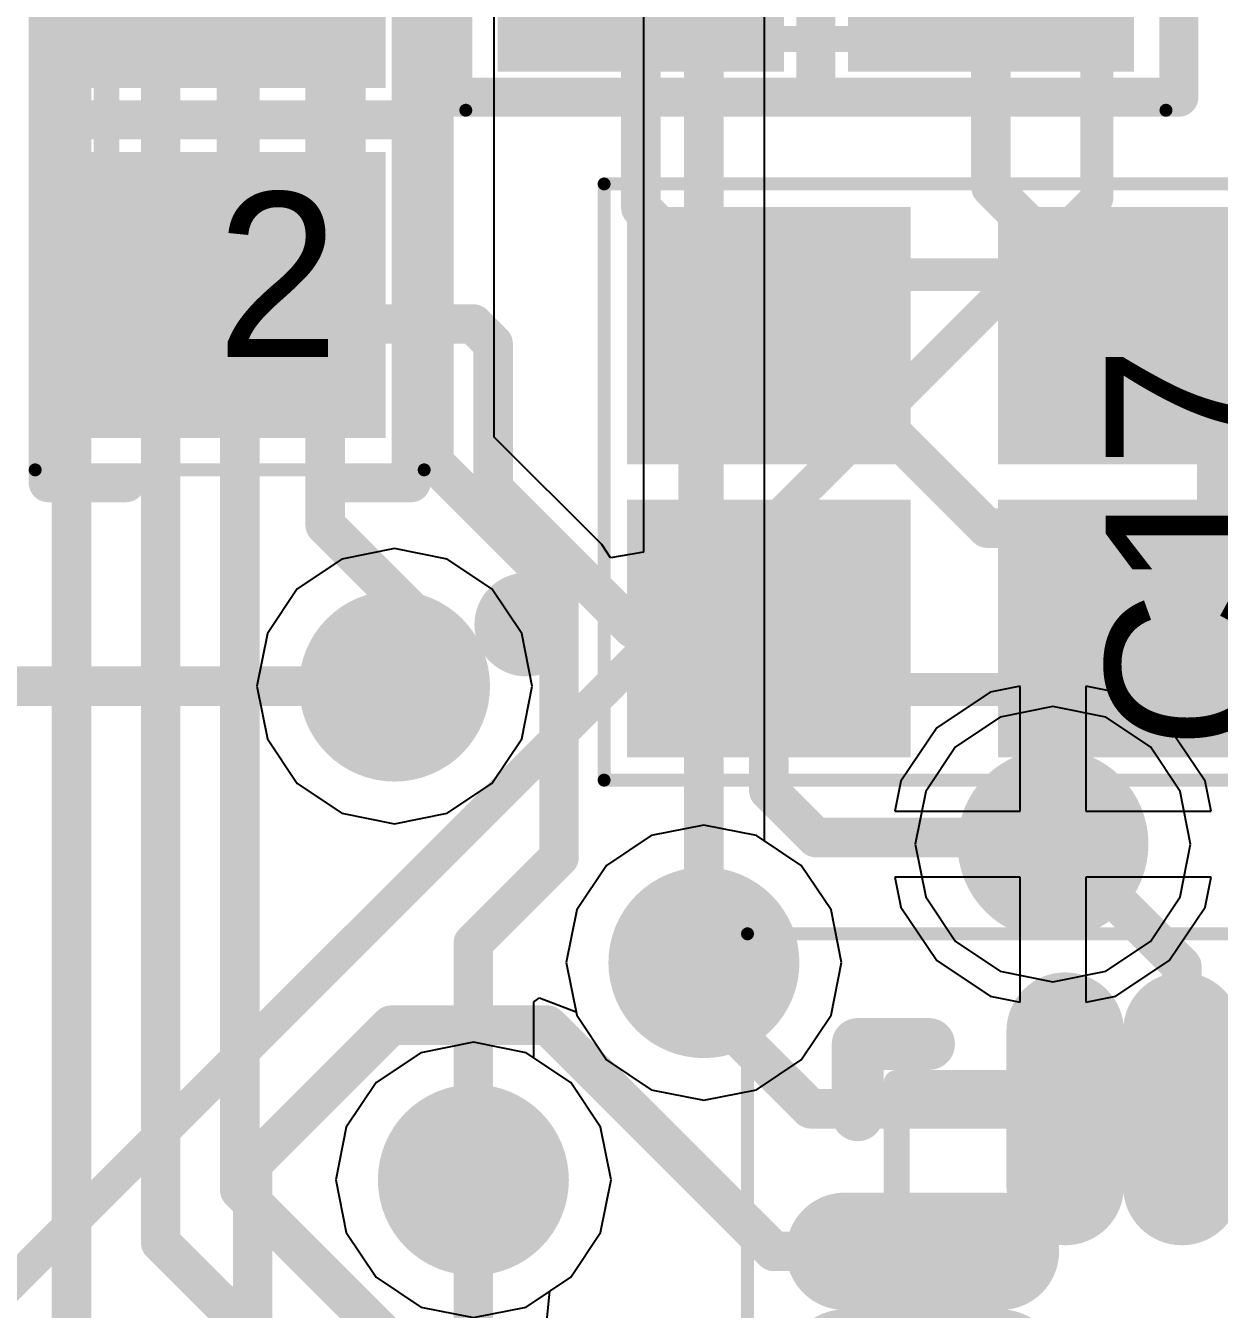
# Model space of a CAD drawing. Header units: millimetres. Extents: x 0.16 to 3.68, y 0.79 to 4.96.
# Drawn here: x 1.294 to 1.4753, y 1.5293 to 1.7243 of the extents above; entities that cross this region are included whole.
import ezdxf

# ---------------------------------------------------------------- set-up
doc = ezdxf.new("R2010")
doc.units = ezdxf.units.MM
doc.header["$MEASUREMENT"] = 0
for name, color, linetype in [('BottomLayer', 5, 'Continuous'), ('BottomOverlay', 54, 'Continuous'), ('KeepOutLayer', 6, 'Continuous'), ('Mechanical1', 6, 'Continuous'), ('Mechanical13', 56, 'Continuous'), ('Mechanical15', 56, 'Continuous'), ('MidLayer1', 16, 'Continuous'), ('MidLayer2', 76, 'Continuous'), ('MultiLayer', 9, 'Continuous'), ('TopLayer', 1, 'Continuous'), ('TopOverlay', 2, 'Continuous'), ('TopPaste', 8, 'Continuous'), ('TopSolder', 216, 'Continuous'), ('ViaHoleLayer', 16, 'Continuous')]:
    doc.layers.add(name, color=color, linetype=linetype)

# ---------------------------------------------------------------- blocks, each defined once
blk = doc.blocks.new('B____________B_6')
at = {"layer": 'BottomOverlay', "const_width": 0.005}
for points in [[(0.3175, -0.08915), (0.5, -0.27165)], [(0.5, -0.27165), (0.635, -0.27165)]]:
    blk.add_lwpolyline(points, dxfattribs=at)
at = {"layer": 'BottomOverlay', "const_width": 0.0025}
blk.add_lwpolyline([(0.49875, -0.27165, 1), (0.50125, -0.27165, 1)], format="xyb", close=True, dxfattribs=at)
blk.add_lwpolyline([(0.49875, -0.27165, 1), (0.50125, -0.27165, 1)], format="xyb", close=True, dxfattribs=at)
blk = doc.blocks.new('____24')
at = {"layer": 'Mechanical13', "const_width": 0.00394}
for points in [[(-0.07874, -0.07874), (-0.07874, 0.07874)], [(0.07874, -0.07874), (-0.07874, -0.07874)]]:
    blk.add_lwpolyline(points, dxfattribs=at)
at = {"layer": 'Mechanical13', "const_width": 0.00197}
blk.add_lwpolyline([(-0.07972, -0.07874, 1), (-0.07776, -0.07874, 1)], format="xyb", close=True, dxfattribs=at)
blk.add_lwpolyline([(-0.07972, -0.07874, 1), (-0.07776, -0.07874, 1)], format="xyb", close=True, dxfattribs=at)
at = {"layer": 'Mechanical15', "const_width": 0.00197}
for points in [[(-0.10138, -0.10138), (-0.10138, 0.10138)], [(0.10138, -0.10138), (-0.10138, -0.10138)]]:
    blk.add_lwpolyline(points, dxfattribs=at)
at = {"layer": 'Mechanical15', "const_width": 0.000984}
blk.add_lwpolyline([(-0.10187, -0.10138, 1), (-0.10089, -0.10138, 1)], format="xyb", close=True, dxfattribs=at)
blk.add_lwpolyline([(-0.10187, -0.10138, 1), (-0.10089, -0.10138, 1)], format="xyb", close=True, dxfattribs=at)
at = {"layer": 'TopLayer', "const_width": 0.00984}
for points in [[(-0.08661, -0.03543), (-0.06299, -0.03543)], [(-0.08661, -0.05315), (-0.06299, -0.05315)], [(-0.05315, -0.06299), (-0.05315, -0.08661)]]:
    blk.add_lwpolyline(points, dxfattribs=at)
at = {"layer": 'TopLayer', "const_width": 0.00492}
for points in [[(-0.08907, -0.03543, 1), (-0.08415, -0.03543, 1)], [(-0.06545, -0.03543, 1), (-0.06053, -0.03543, 1)], [(-0.08907, -0.05315, 1), (-0.08415, -0.05315, 1)], [(-0.06545, -0.05315, 1), (-0.06053, -0.05315, 1)], [(-0.05561, -0.06299, 1), (-0.05069, -0.06299, 1)], [(-0.05561, -0.08661, 1), (-0.05069, -0.08661, 1)]]:
    blk.add_lwpolyline(points, format="xyb", close=True, dxfattribs=at)
at = {"layer": 'TopOverlay', "const_width": 0.00787}
for points in [[(-0.08465, -0.08465), (-0.08465, -0.07382)], [(-0.07382, -0.08465), (-0.08465, -0.08465)]]:
    blk.add_lwpolyline(points, dxfattribs=at)
at = {"layer": 'TopOverlay', "const_width": 0.00394}
for points in [[(-0.08661, -0.07382, 1), (-0.08268, -0.07382, 1)], [(-0.08661, -0.08465, 1), (-0.08268, -0.08465, 1)], [(-0.08661, -0.08465, 1), (-0.08268, -0.08465, 1)], [(-0.07579, -0.08465, 1), (-0.07185, -0.08465, 1)]]:
    blk.add_lwpolyline(points, format="xyb", close=True, dxfattribs=at)
at = {"layer": 'TopPaste', "const_width": 0.00984}
for points in [[(-0.08661, -0.03543), (-0.06299, -0.03543)], [(-0.08661, -0.05315), (-0.06299, -0.05315)], [(-0.05315, -0.06299), (-0.05315, -0.08661)]]:
    blk.add_lwpolyline(points, dxfattribs=at)
at = {"layer": 'TopPaste', "const_width": 0.00492}
for points in [[(-0.08907, -0.03543, 1), (-0.08415, -0.03543, 1)], [(-0.06545, -0.03543, 1), (-0.06053, -0.03543, 1)], [(-0.08907, -0.05315, 1), (-0.08415, -0.05315, 1)], [(-0.06545, -0.05315, 1), (-0.06053, -0.05315, 1)], [(-0.05561, -0.06299, 1), (-0.05069, -0.06299, 1)], [(-0.05561, -0.08661, 1), (-0.05069, -0.08661, 1)]]:
    blk.add_lwpolyline(points, format="xyb", close=True, dxfattribs=at)
at = {"layer": 'TopSolder', "const_width": 0.01784}
for points in [[(-0.08661, -0.03543), (-0.06299, -0.03543)], [(-0.08661, -0.05315), (-0.06299, -0.05315)], [(-0.05315, -0.06299), (-0.05315, -0.08661)], [(-0.03543, -0.06299), (-0.03543, -0.08661)]]:
    blk.add_lwpolyline(points, dxfattribs=at)
at = {"layer": 'TopSolder', "const_width": 0.00892}
for points in [[(-0.09107, -0.03543, 1), (-0.08215, -0.03543, 1)], [(-0.06745, -0.03543, 1), (-0.05853, -0.03543, 1)], [(-0.09107, -0.05315, 1), (-0.08215, -0.05315, 1)], [(-0.06745, -0.05315, 1), (-0.05853, -0.05315, 1)], [(-0.05761, -0.06299, 1), (-0.04869, -0.06299, 1)], [(-0.03989, -0.06299, 1), (-0.03097, -0.06299, 1)], [(-0.05761, -0.08661, 1), (-0.04869, -0.08661, 1)], [(-0.03989, -0.08661, 1), (-0.03097, -0.08661, 1)]]:
    blk.add_lwpolyline(points, format="xyb", close=True, dxfattribs=at)
blk = doc.blocks.new('OSCCC200X160X50_37')
at = {"layer": 'Mechanical1'}
for points, const_width in [([(-0.05315, -0.04528), (-0.05315, 0.04528)], 0.00197), ([(-0.05315, 0.04528), (0.05315, 0.04528)], 0.00197), ([(0.05315, -0.04528), (0.05315, 0.04528)], 0.00197), ([(-0.03937, -0.0315), (-0.03937, 0.0315)], 0.005), ([(-0.03937, 0.0315), (0.03937, 0.0315)], 0.005), ([(0.03937, -0.0315), (0.03937, 0.0315)], 0.005), ([(-0.03937, -0.0315), (0.03937, -0.0315)], 0.005), ([(-0.05315, -0.04528), (0.05315, -0.04528)], 0.00197)]:
    blk.add_lwpolyline(points, dxfattribs=dict(at, const_width=const_width))
for points, const_width in [([(-0.05364, 0.04528, 1), (-0.05266, 0.04528, 1)], 0.000984), ([(-0.05364, 0.04528, 1), (-0.05266, 0.04528, 1)], 0.000984), ([(0.05266, 0.04528, 1), (0.05364, 0.04528, 1)], 0.000984), ([(0.05266, 0.04528, 1), (0.05364, 0.04528, 1)], 0.000984), ([(-0.04062, 0.0315, 1), (-0.03812, 0.0315, 1)], 0.0025), ([(-0.04062, 0.0315, 1), (-0.03812, 0.0315, 1)], 0.0025), ([(0.03812, 0.0315, 1), (0.04062, 0.0315, 1)], 0.0025), ([(0.03812, 0.0315, 1), (0.04062, 0.0315, 1)], 0.0025), ([(-0.02165, -0.01772, 1), (-0.02953, -0.01772, 1)], 0.00787), ([(-0.0315, -0.01772, 1), (-0.02756, -0.01772, 1)], 0.00394), ([(-0.02362, -0.01772, 1), (-0.01969, -0.01772, 1)], 0.00394), ([(-0.04062, -0.0315, 1), (-0.03812, -0.0315, 1)], 0.0025), ([(-0.04062, -0.0315, 1), (-0.03812, -0.0315, 1)], 0.0025), ([(0.03812, -0.0315, 1), (0.04062, -0.0315, 1)], 0.0025), ([(0.03812, -0.0315, 1), (0.04062, -0.0315, 1)], 0.0025), ([(-0.05364, -0.04528, 1), (-0.05266, -0.04528, 1)], 0.000984), ([(-0.05364, -0.04528, 1), (-0.05266, -0.04528, 1)], 0.000984), ([(0.05266, -0.04528, 1), (0.05364, -0.04528, 1)], 0.000984), ([(0.05266, -0.04528, 1), (0.05364, -0.04528, 1)], 0.000984)]:
    blk.add_lwpolyline(points, format="xyb", close=True, dxfattribs=dict(at, const_width=const_width))
at = {"layer": 'TopLayer'}
for points in [[(-0.01063, 0.00669), (-0.01063, 0.0378), (-0.04567, 0.00669), (-0.04567, 0.0378)], [(0.04567, 0.00669), (0.04567, 0.0378), (0.01063, 0.00669), (0.01063, 0.0378)], [(-0.01063, -0.0378), (-0.01063, -0.00669), (-0.04567, -0.0378), (-0.04567, -0.00669)], [(0.04567, -0.0378), (0.04567, -0.00669), (0.01063, -0.0378), (0.01063, -0.00669)]]:
    blk.add_solid(points, dxfattribs=at)
at = {"layer": 'TopOverlay', "const_width": 0.005}
for points in [[(-0.00394, 0.0315), (0.00394, 0.0315)], [(-0.00394, -0.0315), (0.00394, -0.0315)]]:
    blk.add_lwpolyline(points, dxfattribs=at)
at = {"layer": 'TopOverlay'}
for points, const_width in [([(-0.00519, 0.0315, 1), (-0.00269, 0.0315, 1)], 0.0025), ([(0.00269, 0.0315, 1), (0.00519, 0.0315, 1)], 0.0025), ([(-0.06102, -0.02165, 1), (-0.0689, -0.02165, 1)], 0.00787), ([(-0.07087, -0.02165, 1), (-0.06693, -0.02165, 1)], 0.00394), ([(-0.06299, -0.02165, 1), (-0.05906, -0.02165, 1)], 0.00394), ([(-0.00519, -0.0315, 1), (-0.00269, -0.0315, 1)], 0.0025), ([(0.00269, -0.0315, 1), (0.00519, -0.0315, 1)], 0.0025)]:
    blk.add_lwpolyline(points, format="xyb", close=True, dxfattribs=dict(at, const_width=const_width))
at = {"layer": 'TopPaste'}
for points in [[(-0.01063, 0.00669), (-0.01063, 0.0378), (-0.04567, 0.00669), (-0.04567, 0.0378)], [(0.04567, 0.00669), (0.04567, 0.0378), (0.01063, 0.00669), (0.01063, 0.0378)], [(-0.01063, -0.0378), (-0.01063, -0.00669), (-0.04567, -0.0378), (-0.04567, -0.00669)], [(0.04567, -0.0378), (0.04567, -0.00669), (0.01063, -0.0378), (0.01063, -0.00669)]]:
    blk.add_solid(points, dxfattribs=at)
at = {"layer": 'TopSolder'}
for points in [[(-0.00663, 0.00269), (-0.00663, 0.0418), (-0.04967, 0.00269), (-0.04967, 0.0418)], [(0.04967, 0.00269), (0.04967, 0.0418), (0.00663, 0.00269), (0.00663, 0.0418)], [(-0.00663, -0.0418), (-0.00663, -0.00269), (-0.04967, -0.0418), (-0.04967, -0.00269)], [(0.04967, -0.0418), (0.04967, -0.00269), (0.00663, -0.0418), (0.00663, -0.00269)]]:
    blk.add_solid(points, dxfattribs=at)
blk = doc.blocks.new('CAP_0603_1608_38')
at = {"layer": 'Mechanical13', "const_width": 0.00394}
for points in [[(-0.03445, 0.0187), (0.03445, 0.0187)], [(-0.03445, -0.0187), (-0.03445, 0.0187)], [(0.03445, -0.0187), (0.03445, 0.0187)], [(-0.03445, -0.0187), (0.03445, -0.0187)]]:
    blk.add_lwpolyline(points, dxfattribs=at)
at = {"layer": 'Mechanical13', "const_width": 0.00197}
for points in [[(-0.03543, 0.0187, 1), (-0.03346, 0.0187, 1)], [(-0.03543, 0.0187, 1), (-0.03346, 0.0187, 1)], [(0.03346, 0.0187, 1), (0.03543, 0.0187, 1)], [(0.03346, 0.0187, 1), (0.03543, 0.0187, 1)], [(-0.03543, -0.0187, 1), (-0.03346, -0.0187, 1)], [(-0.03543, -0.0187, 1), (-0.03346, -0.0187, 1)], [(0.03346, -0.0187, 1), (0.03543, -0.0187, 1)], [(0.03346, -0.0187, 1), (0.03543, -0.0187, 1)]]:
    blk.add_lwpolyline(points, format="xyb", close=True, dxfattribs=at)
at = {"layer": 'Mechanical15'}
for points, const_width in [([(-0.05315, 0.02953), (0.05315, 0.02953)], 0.00197), ([(-0.05315, -0.02953), (-0.05315, 0.02953)], 0.00197), ([(0.05315, -0.02953), (0.05315, 0.02953)], 0.00197), ([(0, -0.0187), (0, 0.0187)], 0.00394), ([(-0.0187, 0), (0.0187, 0)], 0.00394), ([(-0.05315, -0.02953), (0.05315, -0.02953)], 0.00197)]:
    blk.add_lwpolyline(points, dxfattribs=dict(at, const_width=const_width))
for points, const_width in [([(-0.05364, 0.02953, 1), (-0.05266, 0.02953, 1)], 0.000984), ([(-0.05364, 0.02953, 1), (-0.05266, 0.02953, 1)], 0.000984), ([(0.05266, 0.02953, 1), (0.05364, 0.02953, 1)], 0.000984), ([(0.05266, 0.02953, 1), (0.05364, 0.02953, 1)], 0.000984), ([(-0.00098, 0.0187, 1), (0.00098, 0.0187, 1)], 0.00197), ([(-0.01969, 0, 1), (-0.01772, 0, 1)], 0.00197), ([(0.01772, 0, 1), (0.01969, 0, 1)], 0.00197), ([(-0.00098, -0.0187, 1), (0.00098, -0.0187, 1)], 0.00197), ([(-0.05364, -0.02953, 1), (-0.05266, -0.02953, 1)], 0.000984), ([(-0.05364, -0.02953, 1), (-0.05266, -0.02953, 1)], 0.000984), ([(0.05266, -0.02953, 1), (0.05364, -0.02953, 1)], 0.000984), ([(0.05266, -0.02953, 1), (0.05364, -0.02953, 1)], 0.000984)]:
    blk.add_lwpolyline(points, format="xyb", close=True, dxfattribs=dict(at, const_width=const_width))
at = {"layer": 'TopLayer'}
for points in [[(-0.00886, -0.01969), (-0.00886, 0.01969), (-0.04429, -0.01969), (-0.04429, 0.01969)], [(0.04429, -0.01969), (0.04429, 0.01969), (0.00886, -0.01969), (0.00886, 0.01969)]]:
    blk.add_solid(points, dxfattribs=at)
at = {"layer": 'TopOverlay', "const_width": 0.00591}
for points in [[(-0.05512, 0.01575), (-0.05512, 0.02756)], [(-0.05512, 0.02756), (0.05512, 0.02756)], [(0, -0.02756), (0, 0.02756)], [(0.05512, 0.01575), (0.05512, 0.02756)], [(-0.05512, -0.02756), (-0.05512, -0.01575)], [(0.05512, -0.02756), (0.05512, -0.01575)], [(-0.05512, -0.02756), (0.05512, -0.02756)]]:
    blk.add_lwpolyline(points, dxfattribs=at)
at = {"layer": 'TopOverlay', "const_width": 0.00295}
for points in [[(-0.05659, 0.02756, 1), (-0.05364, 0.02756, 1)], [(-0.05659, 0.02756, 1), (-0.05364, 0.02756, 1)], [(-0.00148, 0.02756, 1), (0.00148, 0.02756, 1)], [(0.05364, 0.02756, 1), (0.05659, 0.02756, 1)], [(0.05364, 0.02756, 1), (0.05659, 0.02756, 1)], [(-0.05659, 0.01575, 1), (-0.05364, 0.01575, 1)], [(0.05364, 0.01575, 1), (0.05659, 0.01575, 1)], [(-0.05659, -0.01575, 1), (-0.05364, -0.01575, 1)], [(0.05364, -0.01575, 1), (0.05659, -0.01575, 1)], [(-0.05659, -0.02756, 1), (-0.05364, -0.02756, 1)], [(-0.05659, -0.02756, 1), (-0.05364, -0.02756, 1)], [(-0.00148, -0.02756, 1), (0.00148, -0.02756, 1)], [(0.05364, -0.02756, 1), (0.05659, -0.02756, 1)], [(0.05364, -0.02756, 1), (0.05659, -0.02756, 1)]]:
    blk.add_lwpolyline(points, format="xyb", close=True, dxfattribs=at)
at = {"layer": 'TopPaste'}
for points in [[(-0.00886, -0.01969), (-0.00886, 0.01969), (-0.04429, -0.01969), (-0.04429, 0.01969)], [(0.04429, -0.01969), (0.04429, 0.01969), (0.00886, -0.01969), (0.00886, 0.01969)]]:
    blk.add_solid(points, dxfattribs=at)
at = {"layer": 'TopSolder'}
for points in [[(-0.00486, -0.02369), (-0.00486, 0.02369), (-0.04829, -0.02369), (-0.04829, 0.02369)], [(0.04829, -0.02369), (0.04829, 0.02369), (0.00486, -0.02369), (0.00486, 0.02369)]]:
    blk.add_solid(points, dxfattribs=at)
blk = doc.blocks.new('CAP_0603_1608_39')
at = {"layer": 'Mechanical13', "const_width": 0.00394}
for points in [[(0.03445, 0.0187), (-0.03445, 0.0187)], [(-0.03445, -0.0187), (-0.03445, 0.0187)], [(0.03445, -0.0187), (0.03445, 0.0187)], [(0.03445, -0.0187), (-0.03445, -0.0187)]]:
    blk.add_lwpolyline(points, dxfattribs=at)
at = {"layer": 'Mechanical13', "const_width": 0.00197}
for points in [[(-0.03543, 0.0187, 1), (-0.03346, 0.0187, 1)], [(-0.03543, 0.0187, 1), (-0.03346, 0.0187, 1)], [(0.03346, 0.0187, 1), (0.03543, 0.0187, 1)], [(0.03346, 0.0187, 1), (0.03543, 0.0187, 1)], [(-0.03543, -0.0187, 1), (-0.03346, -0.0187, 1)], [(-0.03543, -0.0187, 1), (-0.03346, -0.0187, 1)], [(0.03346, -0.0187, 1), (0.03543, -0.0187, 1)], [(0.03346, -0.0187, 1), (0.03543, -0.0187, 1)]]:
    blk.add_lwpolyline(points, format="xyb", close=True, dxfattribs=at)
at = {"layer": 'Mechanical15'}
for points, const_width in [([(0.05315, 0.02953), (-0.05315, 0.02953)], 0.00197), ([(-0.05315, -0.02953), (-0.05315, 0.02953)], 0.00197), ([(0.05315, -0.02953), (0.05315, 0.02953)], 0.00197), ([(0, -0.0187), (0, 0.0187)], 0.00394), ([(0.0187, 0), (-0.0187, 0)], 0.00394), ([(0.05315, -0.02953), (-0.05315, -0.02953)], 0.00197)]:
    blk.add_lwpolyline(points, dxfattribs=dict(at, const_width=const_width))
for points, const_width in [([(-0.05364, 0.02953, 1), (-0.05266, 0.02953, 1)], 0.000984), ([(-0.05364, 0.02953, 1), (-0.05266, 0.02953, 1)], 0.000984), ([(0.05266, 0.02953, 1), (0.05364, 0.02953, 1)], 0.000984), ([(0.05266, 0.02953, 1), (0.05364, 0.02953, 1)], 0.000984), ([(-0.00098, 0.0187, 1), (0.00098, 0.0187, 1)], 0.00197), ([(-0.01969, 0, 1), (-0.01772, 0, 1)], 0.00197), ([(0.01772, 0, 1), (0.01969, 0, 1)], 0.00197), ([(-0.00098, -0.0187, 1), (0.00098, -0.0187, 1)], 0.00197), ([(-0.05364, -0.02953, 1), (-0.05266, -0.02953, 1)], 0.000984), ([(-0.05364, -0.02953, 1), (-0.05266, -0.02953, 1)], 0.000984), ([(0.05266, -0.02953, 1), (0.05364, -0.02953, 1)], 0.000984), ([(0.05266, -0.02953, 1), (0.05364, -0.02953, 1)], 0.000984)]:
    blk.add_lwpolyline(points, format="xyb", close=True, dxfattribs=dict(at, const_width=const_width))
at = {"layer": 'TopLayer'}
for points in [[(-0.00886, -0.01969), (-0.00886, 0.01969), (-0.04429, -0.01969), (-0.04429, 0.01969)], [(0.04429, -0.01969), (0.04429, 0.01969), (0.00886, -0.01969), (0.00886, 0.01969)]]:
    blk.add_solid(points, dxfattribs=at)
at = {"layer": 'TopOverlay', "const_width": 0.00591}
for points in [[(-0.05512, 0.01575), (-0.05512, 0.02756)], [(0.05512, 0.02756), (-0.05512, 0.02756)], [(0, -0.02756), (0, 0.02756)], [(0.05512, 0.01575), (0.05512, 0.02756)], [(-0.05512, -0.02756), (-0.05512, -0.01575)], [(0.05512, -0.02756), (0.05512, -0.01575)], [(0.05512, -0.02756), (-0.05512, -0.02756)]]:
    blk.add_lwpolyline(points, dxfattribs=at)
at = {"layer": 'TopOverlay', "const_width": 0.00295}
for points in [[(-0.05659, 0.02756, 1), (-0.05364, 0.02756, 1)], [(-0.05659, 0.02756, 1), (-0.05364, 0.02756, 1)], [(-0.00148, 0.02756, 1), (0.00148, 0.02756, 1)], [(0.05364, 0.02756, 1), (0.05659, 0.02756, 1)], [(0.05364, 0.02756, 1), (0.05659, 0.02756, 1)], [(-0.05659, 0.01575, 1), (-0.05364, 0.01575, 1)], [(0.05364, 0.01575, 1), (0.05659, 0.01575, 1)], [(-0.05659, -0.01575, 1), (-0.05364, -0.01575, 1)], [(0.05364, -0.01575, 1), (0.05659, -0.01575, 1)], [(-0.05659, -0.02756, 1), (-0.05364, -0.02756, 1)], [(-0.05659, -0.02756, 1), (-0.05364, -0.02756, 1)], [(-0.00148, -0.02756, 1), (0.00148, -0.02756, 1)], [(0.05364, -0.02756, 1), (0.05659, -0.02756, 1)], [(0.05364, -0.02756, 1), (0.05659, -0.02756, 1)]]:
    blk.add_lwpolyline(points, format="xyb", close=True, dxfattribs=at)
at = {"layer": 'TopPaste'}
for points in [[(-0.00886, -0.01969), (-0.00886, 0.01969), (-0.04429, -0.01969), (-0.04429, 0.01969)], [(0.04429, -0.01969), (0.04429, 0.01969), (0.00886, -0.01969), (0.00886, 0.01969)]]:
    blk.add_solid(points, dxfattribs=at)
at = {"layer": 'TopSolder'}
for points in [[(-0.00486, -0.02369), (-0.00486, 0.02369), (-0.04829, -0.02369), (-0.04829, 0.02369)], [(0.04829, -0.02369), (0.04829, 0.02369), (0.00486, -0.02369), (0.00486, 0.02369)]]:
    blk.add_solid(points, dxfattribs=at)

msp = doc.modelspace()

# ---------------------------------------------------------------- linework, layer by layer
at = {"layer": 'BottomLayer'}
for p, q in [((1.40618, 1.60052), (1.40618, 1.771)), ((1.36518, 1.6618), (1.36518, 1.76807)), ((1.38782, 1.767), (1.38782, 1.64434)), ((1.38149, 1.64549), (1.36518, 1.6618)), ((1.38282, 1.64349), (1.38149, 1.64549)), ((1.38782, 1.64434), (1.38282, 1.64349)), ((1.44044, 1.62308), (1.43234, 1.61766)), ((1.445, 1.62399), (1.44044, 1.62308)), ((1.445, 1.605), (1.445, 1.62399)), ((1.45956, 1.62308), (1.455, 1.62399)), ((1.455, 1.62399), (1.455, 1.605)), ((1.46766, 1.61766), (1.45956, 1.62308)), ((1.43234, 1.61766), (1.42692, 1.60956)), ((1.47308, 1.60956), (1.46766, 1.61766)), ((1.42692, 1.60956), (1.42601, 1.605)), ((1.47399, 1.605), (1.47308, 1.60956)), ((1.42601, 1.605), (1.445, 1.605)), ((1.455, 1.605), (1.47399, 1.605)), ((1.41178, 1.59678), (1.40618, 1.60052)), ((1.41631, 1.59), (1.41178, 1.59678)), ((1.445, 1.595), (1.42601, 1.595)), ((1.42601, 1.595), (1.42692, 1.59044)), ((1.445, 1.57601), (1.445, 1.595)), ((1.47399, 1.595), (1.455, 1.595)), ((1.455, 1.595), (1.455, 1.57601)), ((1.47308, 1.59044), (1.47399, 1.595)), ((1.4179, 1.582), (1.41631, 1.59)), ((1.42692, 1.59044), (1.43234, 1.58234)), ((1.46766, 1.58234), (1.47308, 1.59044)), ((1.41631, 1.574), (1.4179, 1.582)), ((1.43234, 1.58234), (1.44044, 1.57692)), ((1.45956, 1.57692), (1.46766, 1.58234)), ((1.37118, 1.57603), (1.37206, 1.57668)), ((1.37118, 1.56752), (1.37118, 1.57603)), ((1.37206, 1.57668), (1.37759, 1.57451)), ((1.44044, 1.57692), (1.445, 1.57601)), ((1.455, 1.57601), (1.45956, 1.57692)), ((1.37759, 1.57451), (1.37769, 1.574)), ((1.37769, 1.574), (1.38222, 1.56722)), ((1.41178, 1.56722), (1.41631, 1.574)), ((1.37678, 1.56378), (1.37118, 1.56752)), ((1.38222, 1.56722), (1.389, 1.56269)), ((1.405, 1.56269), (1.41178, 1.56722)), ((1.38131, 1.557), (1.37678, 1.56378)), ((1.389, 1.56269), (1.397, 1.5611)), ((1.397, 1.5611), (1.405, 1.56269)), ((1.3829, 1.549), (1.38131, 1.557)), ((1.38131, 1.541), (1.3829, 1.549)), ((1.37678, 1.53422), (1.38131, 1.541)), ((1.37359, 1.53209), (1.37678, 1.53422)), ((1.3731, 1.52711), (1.37359, 1.53209))]:
    msp.add_line(p, q, dxfattribs=at)
at = {"layer": 'BottomLayer', "const_width": 0.006}
for points in [[(1.301, 1.51977), (1.301, 1.993)], [(1.31453, 1.53947), (1.31453, 1.97453)], [(1.32653, 1.54747), (1.32653, 1.96956)], [(1.3395, 1.64847), (1.3395, 1.8945)], [(1.356, 1.658), (1.356, 1.77877)], [(1.397, 1.582), (1.397, 1.771)], [(1.356, 1.658), (1.375, 1.639)], [(1.3395, 1.64847), (1.357, 1.63097)], [(1.375, 1.598), (1.375, 1.639)], [(1.35003, 1.624), (1.357, 1.63097)], [(1.362, 1.585), (1.375, 1.598)], [(1.362, 1.549), (1.362, 1.585)], [(1.32653, 1.54747), (1.3485, 1.5255)], [(1.31453, 1.53947), (1.352, 1.502)]]:
    msp.add_lwpolyline(points, dxfattribs=at)
at = {"layer": 'BottomLayer'}
for points, const_width in [([(1.3545, 1.658, 1), (1.3575, 1.658, 1)], 0.003), ([(1.3545, 1.658, 1), (1.3575, 1.658, 1)], 0.003), ([(1.338, 1.64847, 1), (1.341, 1.64847, 1)], 0.003), ([(1.338, 1.64847, 1), (1.341, 1.64847, 1)], 0.003), ([(1.3735, 1.639, 1), (1.3765, 1.639, 1)], 0.003), ([(1.3735, 1.639, 1), (1.3765, 1.639, 1)], 0.003), ([(1.34278, 1.624, 1), (1.35728, 1.624, 1)], 0.0145), ([(1.3555, 1.63097, 1), (1.3585, 1.63097, 1)], 0.003), ([(1.3555, 1.63097, 1), (1.3585, 1.63097, 1)], 0.003), ([(1.34853, 1.624, 1), (1.35153, 1.624, 1)], 0.003), ([(1.44275, 1.6, 1), (1.45725, 1.6, 1)], 0.0145), ([(1.3735, 1.598, 1), (1.3765, 1.598, 1)], 0.003), ([(1.3735, 1.598, 1), (1.3765, 1.598, 1)], 0.003), ([(1.38975, 1.582, 1), (1.40425, 1.582, 1)], 0.0145), ([(1.3605, 1.585, 1), (1.3635, 1.585, 1)], 0.003), ([(1.3605, 1.585, 1), (1.3635, 1.585, 1)], 0.003), ([(1.3955, 1.582, 1), (1.3985, 1.582, 1)], 0.003), ([(1.35475, 1.549, 1), (1.36925, 1.549, 1)], 0.0145), ([(1.3605, 1.549, 1), (1.3635, 1.549, 1)], 0.003), ([(1.32503, 1.54747, 1), (1.32803, 1.54747, 1)], 0.003), ([(1.32503, 1.54747, 1), (1.32803, 1.54747, 1)], 0.003), ([(1.31303, 1.53947, 1), (1.31603, 1.53947, 1)], 0.003), ([(1.31303, 1.53947, 1), (1.31603, 1.53947, 1)], 0.003)]:
    msp.add_lwpolyline(points, format="xyb", close=True, dxfattribs=dict(at, const_width=const_width))
at = {"layer": 'KeepOutLayer', "const_width": 0.01}
msp.add_lwpolyline([(2.341, 1.516, 1), (0.901, 1.516, 1)], format="xyb", close=True, dxfattribs=at)
at = {"layer": 'MidLayer1'}
for p, q in [((1.35003, 1.6449), (1.34203, 1.64331)), ((1.35803, 1.64331), (1.35003, 1.6449)), ((1.34203, 1.64331), (1.33525, 1.63878)), ((1.36481, 1.63878), (1.35803, 1.64331)), ((1.33525, 1.63878), (1.33072, 1.632)), ((1.36934, 1.632), (1.36481, 1.63878)), ((1.33072, 1.632), (1.32913, 1.624)), ((1.37093, 1.624), (1.36934, 1.632)), ((1.32913, 1.624), (1.33072, 1.616)), ((1.36934, 1.616), (1.37093, 1.624)), ((1.44044, 1.62308), (1.43234, 1.61766)), ((1.445, 1.62399), (1.44044, 1.62308)), ((1.445, 1.605), (1.445, 1.62399)), ((1.45956, 1.62308), (1.455, 1.62399)), ((1.455, 1.62399), (1.455, 1.605)), ((1.46766, 1.61766), (1.45956, 1.62308)), ((1.43234, 1.61766), (1.42692, 1.60956)), ((1.47308, 1.60956), (1.46766, 1.61766)), ((1.33072, 1.616), (1.33525, 1.60922)), ((1.36481, 1.60922), (1.36934, 1.616)), ((1.33525, 1.60922), (1.34203, 1.60469)), ((1.35803, 1.60469), (1.36481, 1.60922)), ((1.42692, 1.60956), (1.42601, 1.605)), ((1.47399, 1.605), (1.47308, 1.60956)), ((1.34203, 1.60469), (1.35003, 1.6031)), ((1.35003, 1.6031), (1.35803, 1.60469)), ((1.42601, 1.605), (1.445, 1.605)), ((1.455, 1.605), (1.47399, 1.605)), ((1.397, 1.6029), (1.389, 1.60131)), ((1.405, 1.60131), (1.397, 1.6029)), ((1.389, 1.60131), (1.38222, 1.59678)), ((1.41178, 1.59678), (1.405, 1.60131)), ((1.38222, 1.59678), (1.37769, 1.59)), ((1.41631, 1.59), (1.41178, 1.59678)), ((1.445, 1.595), (1.42601, 1.595)), ((1.42601, 1.595), (1.42692, 1.59044)), ((1.445, 1.57601), (1.445, 1.595)), ((1.47399, 1.595), (1.455, 1.595)), ((1.455, 1.595), (1.455, 1.57601)), ((1.47308, 1.59044), (1.47399, 1.595)), ((1.37769, 1.59), (1.3761, 1.582)), ((1.4179, 1.582), (1.41631, 1.59)), ((1.42692, 1.59044), (1.43234, 1.58234)), ((1.46766, 1.58234), (1.47308, 1.59044)), ((1.3761, 1.582), (1.37769, 1.574)), ((1.41631, 1.574), (1.4179, 1.582)), ((1.43234, 1.58234), (1.44044, 1.57692)), ((1.45956, 1.57692), (1.46766, 1.58234)), ((1.44044, 1.57692), (1.445, 1.57601)), ((1.455, 1.57601), (1.45956, 1.57692)), ((1.37769, 1.574), (1.38222, 1.56722)), ((1.41178, 1.56722), (1.41631, 1.574)), ((1.362, 1.5699), (1.354, 1.56831)), ((1.37, 1.56831), (1.362, 1.5699)), ((1.354, 1.56831), (1.34722, 1.56378)), ((1.37678, 1.56378), (1.37, 1.56831)), ((1.38222, 1.56722), (1.389, 1.56269)), ((1.405, 1.56269), (1.41178, 1.56722)), ((1.34722, 1.56378), (1.34269, 1.557)), ((1.38131, 1.557), (1.37678, 1.56378)), ((1.389, 1.56269), (1.397, 1.5611)), ((1.397, 1.5611), (1.405, 1.56269)), ((1.34269, 1.557), (1.3411, 1.549)), ((1.3829, 1.549), (1.38131, 1.557)), ((1.3411, 1.549), (1.34269, 1.541)), ((1.38131, 1.541), (1.3829, 1.549)), ((1.34269, 1.541), (1.34722, 1.53422)), ((1.37678, 1.53422), (1.38131, 1.541)), ((1.34722, 1.53422), (1.354, 1.52969)), ((1.37, 1.52969), (1.37678, 1.53422)), ((1.354, 1.52969), (1.362, 1.5281)), ((1.362, 1.5281), (1.37, 1.52969))]:
    msp.add_line(p, q, dxfattribs=at)
at = {"layer": 'MidLayer1', "const_width": 0.0145}
for points in [[(1.34278, 1.624, 1), (1.35728, 1.624, 1)], [(1.44275, 1.6, 1), (1.45725, 1.6, 1)], [(1.38975, 1.582, 1), (1.40425, 1.582, 1)], [(1.35475, 1.549, 1), (1.36925, 1.549, 1)]]:
    msp.add_lwpolyline(points, format="xyb", close=True, dxfattribs=at)
at = {"layer": 'MidLayer2'}
for p, q in [((1.35003, 1.6449), (1.34203, 1.64331)), ((1.35803, 1.64331), (1.35003, 1.6449)), ((1.34203, 1.64331), (1.33525, 1.63878)), ((1.36481, 1.63878), (1.35803, 1.64331)), ((1.33525, 1.63878), (1.33072, 1.632)), ((1.36934, 1.632), (1.36481, 1.63878)), ((1.33072, 1.632), (1.32913, 1.624)), ((1.37093, 1.624), (1.36934, 1.632)), ((1.32913, 1.624), (1.33072, 1.616)), ((1.36934, 1.616), (1.37093, 1.624)), ((1.45, 1.6209), (1.442, 1.61931)), ((1.458, 1.61931), (1.45, 1.6209)), ((1.442, 1.61931), (1.43522, 1.61478)), ((1.46478, 1.61478), (1.458, 1.61931)), ((1.33072, 1.616), (1.33525, 1.60922)), ((1.36481, 1.60922), (1.36934, 1.616)), ((1.43522, 1.61478), (1.43069, 1.608)), ((1.46931, 1.608), (1.46478, 1.61478)), ((1.33525, 1.60922), (1.34203, 1.60469)), ((1.35803, 1.60469), (1.36481, 1.60922)), ((1.43069, 1.608), (1.4291, 1.6)), ((1.4709, 1.6), (1.46931, 1.608)), ((1.34203, 1.60469), (1.35003, 1.6031)), ((1.35003, 1.6031), (1.35803, 1.60469)), ((1.397, 1.6029), (1.389, 1.60131)), ((1.405, 1.60131), (1.397, 1.6029)), ((1.389, 1.60131), (1.38222, 1.59678)), ((1.41178, 1.59678), (1.405, 1.60131)), ((1.4291, 1.6), (1.43069, 1.592)), ((1.46931, 1.592), (1.4709, 1.6)), ((1.38222, 1.59678), (1.37769, 1.59)), ((1.41631, 1.59), (1.41178, 1.59678)), ((1.43069, 1.592), (1.43522, 1.58522)), ((1.46478, 1.58522), (1.46931, 1.592)), ((1.37769, 1.59), (1.3761, 1.582)), ((1.4179, 1.582), (1.41631, 1.59)), ((1.43522, 1.58522), (1.442, 1.58069)), ((1.458, 1.58069), (1.46478, 1.58522)), ((1.3761, 1.582), (1.37769, 1.574)), ((1.41631, 1.574), (1.4179, 1.582)), ((1.442, 1.58069), (1.45, 1.5791)), ((1.45, 1.5791), (1.458, 1.58069)), ((1.37769, 1.574), (1.38222, 1.56722)), ((1.41178, 1.56722), (1.41631, 1.574)), ((1.362, 1.5699), (1.354, 1.56831)), ((1.37, 1.56831), (1.362, 1.5699)), ((1.354, 1.56831), (1.34722, 1.56378)), ((1.37678, 1.56378), (1.37, 1.56831)), ((1.38222, 1.56722), (1.389, 1.56269)), ((1.405, 1.56269), (1.41178, 1.56722)), ((1.34722, 1.56378), (1.34269, 1.557)), ((1.38131, 1.557), (1.37678, 1.56378)), ((1.389, 1.56269), (1.397, 1.5611)), ((1.397, 1.5611), (1.405, 1.56269)), ((1.34269, 1.557), (1.3411, 1.549)), ((1.3829, 1.549), (1.38131, 1.557)), ((1.3411, 1.549), (1.34269, 1.541)), ((1.38131, 1.541), (1.3829, 1.549)), ((1.34269, 1.541), (1.34722, 1.53422)), ((1.37678, 1.53422), (1.38131, 1.541)), ((1.34722, 1.53422), (1.354, 1.52969)), ((1.37, 1.52969), (1.37678, 1.53422)), ((1.354, 1.52969), (1.362, 1.5281)), ((1.362, 1.5281), (1.37, 1.52969))]:
    msp.add_line(p, q, dxfattribs=at)
at = {"layer": 'MidLayer2', "const_width": 0.0145}
for points in [[(1.34278, 1.624, 1), (1.35728, 1.624, 1)], [(1.44275, 1.6, 1), (1.45725, 1.6, 1)], [(1.38975, 1.582, 1), (1.40425, 1.582, 1)], [(1.35475, 1.549, 1), (1.36925, 1.549, 1)]]:
    msp.add_lwpolyline(points, format="xyb", close=True, dxfattribs=at)
at = {"layer": 'MultiLayer', "const_width": 0.0145}
for points in [[(1.34278, 1.624, 1), (1.35728, 1.624, 1)], [(1.44275, 1.6, 1), (1.45725, 1.6, 1)], [(1.38975, 1.582, 1), (1.40425, 1.582, 1)], [(1.35475, 1.549, 1), (1.36925, 1.549, 1)]]:
    msp.add_lwpolyline(points, format="xyb", close=True, dxfattribs=at)
at = {"layer": 'TopLayer', "const_width": 0.006}
for points in [[(1.38743, 1.69667), (1.38743, 1.741)], [(1.44057, 1.69982), (1.44057, 1.741)], [(1.44057, 1.69982), (1.46315, 1.67724)], [(1.38743, 1.69667), (1.40685, 1.67724)], [(1.325, 1.68343), (1.32943, 1.679)], [(1.32943, 1.679), (1.362, 1.679)], [(1.362, 1.679), (1.365, 1.676)], [(1.365, 1.654), (1.365, 1.676)], [(1.40685, 1.67724), (1.41076, 1.67724)], [(1.41076, 1.67724), (1.44, 1.648)], [(1.46315, 1.67724), (1.47109, 1.67724)], [(1.47109, 1.67724), (1.493, 1.65534)], [(1.365, 1.654), (1.38624, 1.63276)], [(1.44, 1.648), (1.44791, 1.648)], [(1.44791, 1.648), (1.46315, 1.63276)], [(1.38624, 1.63276), (1.40685, 1.63276)], [(1.40685, 1.60815), (1.40685, 1.63276)], [(1.271, 1.624), (1.35003, 1.624)], [(1.40685, 1.60815), (1.414, 1.601)], [(1.414, 1.601), (1.45, 1.601)], [(1.45, 1.601), (1.46957, 1.58143)], [(1.397, 1.58), (1.397, 1.582)], [(1.46957, 1.5598), (1.46957, 1.58143)], [(1.395, 1.578), (1.397, 1.58)], [(1.395, 1.578), (1.4132, 1.5598)], [(1.3285, 1.5515), (1.3495, 1.5725)], [(1.3495, 1.5725), (1.37327, 1.5725)], [(1.37327, 1.5725), (1.40762, 1.53815)], [(1.4132, 1.5598), (1.45185, 1.5598)], [(1.3285, 1.4585), (1.3285, 1.5515)], [(1.362, 1.526), (1.362, 1.549)], [(1.40762, 1.53815), (1.4302, 1.53815)]]:
    msp.add_lwpolyline(points, dxfattribs=at)
at = {"layer": 'TopLayer'}
for points, const_width in [([(1.43907, 1.69982, 1), (1.44207, 1.69982, 1)], 0.003), ([(1.43907, 1.69982, 1), (1.44207, 1.69982, 1)], 0.003), ([(1.38593, 1.69667, 1), (1.38893, 1.69667, 1)], 0.003), ([(1.38593, 1.69667, 1), (1.38893, 1.69667, 1)], 0.003), ([(1.3235, 1.68343, 1), (1.3265, 1.68343, 1)], 0.003), ([(1.32793, 1.679, 1), (1.33093, 1.679, 1)], 0.003), ([(1.32793, 1.679, 1), (1.33093, 1.679, 1)], 0.003), ([(1.3605, 1.679, 1), (1.3635, 1.679, 1)], 0.003), ([(1.3605, 1.679, 1), (1.3635, 1.679, 1)], 0.003), ([(1.3635, 1.676, 1), (1.3665, 1.676, 1)], 0.003), ([(1.3635, 1.676, 1), (1.3665, 1.676, 1)], 0.003), ([(1.40535, 1.67724, 1), (1.40835, 1.67724, 1)], 0.003), ([(1.40535, 1.67724, 1), (1.40835, 1.67724, 1)], 0.003), ([(1.40926, 1.67724, 1), (1.41226, 1.67724, 1)], 0.003), ([(1.40926, 1.67724, 1), (1.41226, 1.67724, 1)], 0.003), ([(1.46165, 1.67724, 1), (1.46465, 1.67724, 1)], 0.003), ([(1.46165, 1.67724, 1), (1.46465, 1.67724, 1)], 0.003), ([(1.46959, 1.67724, 1), (1.47259, 1.67724, 1)], 0.003), ([(1.46959, 1.67724, 1), (1.47259, 1.67724, 1)], 0.003), ([(1.3635, 1.654, 1), (1.3665, 1.654, 1)], 0.003), ([(1.3635, 1.654, 1), (1.3665, 1.654, 1)], 0.003), ([(1.4385, 1.648, 1), (1.4415, 1.648, 1)], 0.003), ([(1.4385, 1.648, 1), (1.4415, 1.648, 1)], 0.003), ([(1.44641, 1.648, 1), (1.44941, 1.648, 1)], 0.003), ([(1.44641, 1.648, 1), (1.44941, 1.648, 1)], 0.003), ([(1.34278, 1.624, 1), (1.35728, 1.624, 1)], 0.0145), ([(1.38474, 1.63276, 1), (1.38774, 1.63276, 1)], 0.003), ([(1.38474, 1.63276, 1), (1.38774, 1.63276, 1)], 0.003), ([(1.40535, 1.63276, 1), (1.40835, 1.63276, 1)], 0.003), ([(1.40535, 1.63276, 1), (1.40835, 1.63276, 1)], 0.003), ([(1.46165, 1.63276, 1), (1.46465, 1.63276, 1)], 0.003), ([(1.34853, 1.624, 1), (1.35153, 1.624, 1)], 0.003), ([(1.40535, 1.60815, 1), (1.40835, 1.60815, 1)], 0.003), ([(1.40535, 1.60815, 1), (1.40835, 1.60815, 1)], 0.003), ([(1.4125, 1.601, 1), (1.4155, 1.601, 1)], 0.003), ([(1.4125, 1.601, 1), (1.4155, 1.601, 1)], 0.003), ([(1.4485, 1.601, 1), (1.4515, 1.601, 1)], 0.003), ([(1.4485, 1.601, 1), (1.4515, 1.601, 1)], 0.003), ([(1.38975, 1.582, 1), (1.40425, 1.582, 1)], 0.0145), ([(1.3955, 1.582, 1), (1.3985, 1.582, 1)], 0.003), ([(1.46807, 1.58143, 1), (1.47107, 1.58143, 1)], 0.003), ([(1.46807, 1.58143, 1), (1.47107, 1.58143, 1)], 0.003), ([(1.3955, 1.58, 1), (1.3985, 1.58, 1)], 0.003), ([(1.3955, 1.58, 1), (1.3985, 1.58, 1)], 0.003), ([(1.3935, 1.578, 1), (1.3965, 1.578, 1)], 0.003), ([(1.3935, 1.578, 1), (1.3965, 1.578, 1)], 0.003), ([(1.348, 1.5725, 1), (1.351, 1.5725, 1)], 0.003), ([(1.348, 1.5725, 1), (1.351, 1.5725, 1)], 0.003), ([(1.37177, 1.5725, 1), (1.37477, 1.5725, 1)], 0.003), ([(1.37177, 1.5725, 1), (1.37477, 1.5725, 1)], 0.003), ([(1.35475, 1.549, 1), (1.36925, 1.549, 1)], 0.0145), ([(1.4117, 1.5598, 1), (1.4147, 1.5598, 1)], 0.003), ([(1.4117, 1.5598, 1), (1.4147, 1.5598, 1)], 0.003), ([(1.45035, 1.5598, 1), (1.45335, 1.5598, 1)], 0.003), ([(1.46807, 1.5598, 1), (1.47107, 1.5598, 1)], 0.003), ([(1.327, 1.5515, 1), (1.33, 1.5515, 1)], 0.003), ([(1.327, 1.5515, 1), (1.33, 1.5515, 1)], 0.003), ([(1.3605, 1.549, 1), (1.3635, 1.549, 1)], 0.003), ([(1.40612, 1.53815, 1), (1.40912, 1.53815, 1)], 0.003), ([(1.40612, 1.53815, 1), (1.40912, 1.53815, 1)], 0.003), ([(1.4287, 1.53815, 1), (1.4317, 1.53815, 1)], 0.003)]:
    msp.add_lwpolyline(points, format="xyb", close=True, dxfattribs=dict(at, const_width=const_width))
at = {"layer": 'ViaHoleLayer', "const_width": 0.00591}
for points in [[(1.34708, 1.624, 1), (1.35298, 1.624, 1)], [(1.44705, 1.6, 1), (1.45295, 1.6, 1)], [(1.39405, 1.582, 1), (1.39995, 1.582, 1)], [(1.35905, 1.549, 1), (1.36495, 1.549, 1)]]:
    msp.add_lwpolyline(points, format="xyb", close=True, dxfattribs=at)

# ---------------------------------------------------------------- block references
for name, p, rotation in [('B____________B_6', (1.185, 1.19807), 90), ('CAP_0603_1608_38', (1.414, 1.741), 360), ('CAP_0603_1608_39', (1.325, 1.71), 270), ('OSCCC200X160X50_37', (1.435, 1.655), 360), ('____24', (1.505, 1.485), 270)]:
    msp.add_blockref(name, p, dxfattribs=dict(rotation=rotation))

# ---------------------------------------------------------------- texts
at = {"layer": 'TopOverlay'}
msp.add_text('2', height=0.025, dxfattribs=at).set_placement((1.323, 1.674))
msp.add_text('C17', height=0.025, rotation=90, dxfattribs=at).set_placement((1.483, 1.61437))

doc.saveas('drawing.dxf')
